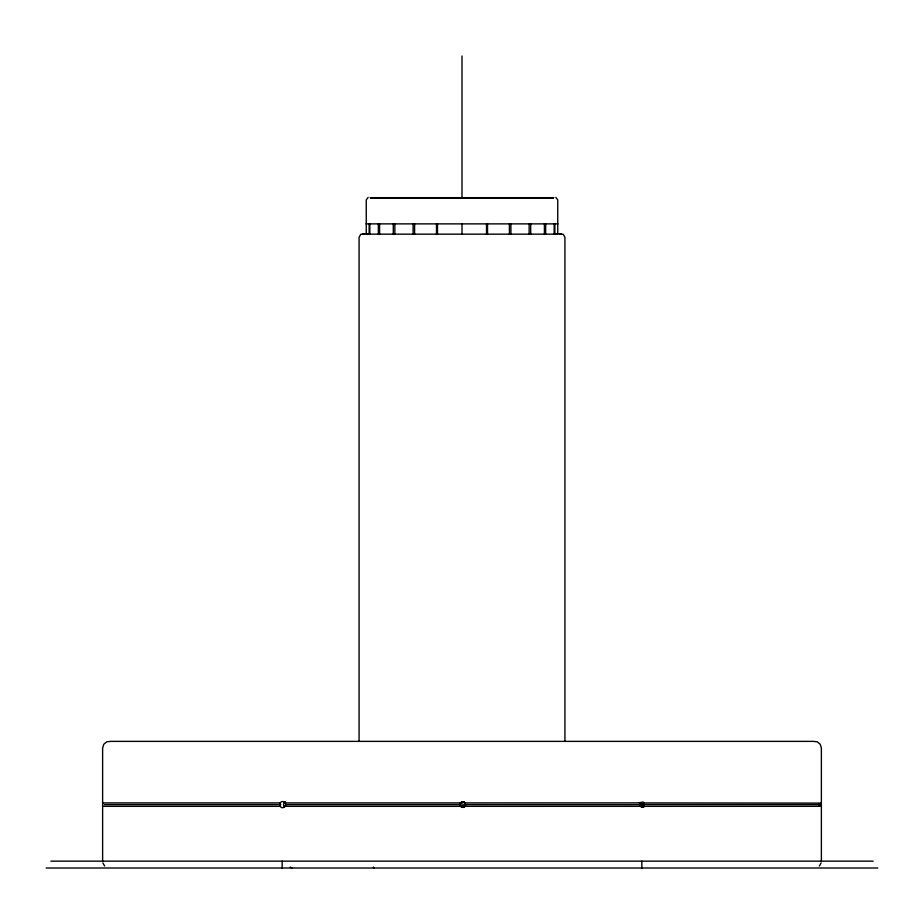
<?xml version="1.0" encoding="UTF-8"?>
<svg xmlns="http://www.w3.org/2000/svg" width="924" height="924" viewBox="0 0 924 924"><rect width="100%" height="100%" fill="white"/><g stroke="black" fill="none" stroke-linecap="round" stroke-linejoin="round"><path stroke-width="1.39" d="M464.61 802.332A2.772 2.772 0 0 0 462.566 801.847C459.863 801.766 458.905 805.844 461.284 807.01M461.573 807.183L462.277 807.345A2.772 2.772 0 0 0 464.298 806.744L465.407 804.619L464.183 802.402M640.817 802.39A2.564 2.171 -90 0 1 641.857 803.903L640.898 806.791L643.832 806.791L644.201 802.783A2.576 2.183 -90 0 0 641.579 802.448L640.621 803.406M286.047 804.619L284.627 806.456A3.119 2.633 -90 0 1 280.365 806.456L280.365 802.783A3.119 2.633 -90 0 1 284.627 802.783L286.047 804.619L459.956 804.619M465.118 803.499L465.742 804.908L464.737 806.744A2.772 2.772 0 0 1 462.716 807.345L460.487 805.74M820.962 803.106L644.294 802.91M821.147 862.924L819.38 865.996M642.203 807.091L640.043 805.058L640.332 803.764M464.887 803.164L464.622 802.402M462.566 801.916L460.348 803.014M368.156 197.413L366.251 199.896L366.251 234.153L557.75 234.153L557.75 199.896L555.844 197.413M559.794 234.269L563.213 234.269L564.922 237.237L564.922 740.863M367.174 233.818L360.787 234.269L359.078 237.237L359.078 740.863M639.385 802.667L641.406 802.61M641.141 802.887L464.703 802.898M370.108 197.667L553.892 197.667M370.639 198.083L553.361 198.083M366.066 223.874L557.934 223.874M556.826 233.818L561.503 233.818M102.622 802.91L280.318 802.91M284.673 802.91L460.441 802.91M818.641 803.684L821.378 803.684M641.857 803.903L644.351 803.903M818.641 804.065L821.378 804.065M818.641 804.469L821.378 804.469M104.331 804.619L280.781 804.619M465.407 804.619L639.812 804.654M819.669 804.619L644.144 804.585M818.641 804.873L821.378 804.873M641.88 805.22L644.34 805.22M818.641 805.243L821.378 805.243M641.672 805.844L644.398 805.844M102.622 806.329L280.318 806.329M284.673 806.329L460.441 806.34M464.703 806.329L821.378 806.329L821.378 861.156M50.855 861.156L873.145 861.156M46.2 868.006L877.8 868.006M362.497 233.818L364.206 234.269M291.822 868.006L290.171 867.082M374.151 868.006L373.296 867.082M104.62 865.996L102.853 862.924M465.107 802.864L462 807.183L462 802.078M821.378 805.971L821.378 748.082L820.235 744.282L817.163 741.753L813.212 741.371L110.788 741.371L106.838 741.753L103.765 744.282L102.622 748.082L102.622 861.156M641.845 806.329L641.845 806.929M641.845 861.156L641.845 868.006M554.862 223.874L554.862 234.153M554.169 223.874L554.169 234.153M545.668 223.874L545.668 234.153M544.409 223.874L544.409 234.153M530.711 223.874L530.711 234.153M529.14 223.874L529.14 234.153M510.903 223.874L510.903 234.153M509.401 223.874L509.401 234.153M487.514 223.874L487.514 234.153M486.509 223.874L486.509 234.153M462 55.994L462 198.233M462 223.874L462 234.153M437.491 223.874L437.491 234.153M436.486 223.874L436.486 234.153M414.599 223.874L414.599 234.153M413.097 223.874L413.097 234.153M394.86 223.874L394.86 234.153M393.289 223.874L393.289 234.153M379.591 223.874L379.591 234.153M378.332 223.874L378.332 234.153M369.831 223.874L369.831 234.153M369.138 223.874L369.138 234.153M282.155 861.156L282.155 868.006M462.139 801.847A2.772 2.772 0 0 1 464.183 802.332M643.832 806.86A2.576 2.183 -90 0 1 642.203 807.16M284.615 807.137A3.119 2.633 -90 0 1 285.343 801.651M460.464 805.716A2.772 2.772 0 0 1 460.753 802.944"/></g></svg>
